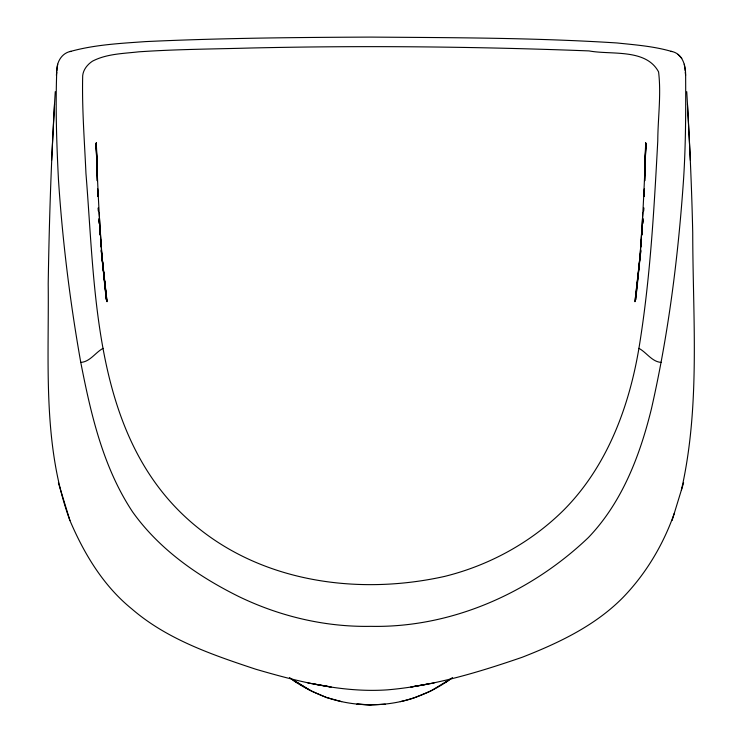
<?xml version="1.0" encoding="UTF-8"?>
<svg xmlns="http://www.w3.org/2000/svg" width="742" height="742" viewBox="0 0 742 742"><rect width="100%" height="100%" fill="white"/><g stroke="black" fill="none" stroke-linecap="round" stroke-linejoin="round"><path stroke-width="1.11" d="M671.046 51.309C682.603 53.331 685.701 65.352 685.636 75.304C685.821 109.974 685.803 144.671 683.558 179.286C678.244 256.398 668.598 333.353 651.439 408.768C639.947 455.532 622.204 502.251 588.35 537.579C530.511 592.747 451.628 627.945 371 626.341C325.33 627.185 279.994 616.454 238.933 596.614C198.04 576.367 159.382 549.488 132.623 511.943C103.008 467.284 90.914 414.249 80.767 362.402C70.026 301.827 62.458 240.686 58.442 179.286C56.605 143.206 55.409 106.959 56.782 70.852C56.717 62.031 61.632 53.062 70.954 51.309M101.812 254.729L106.384 299.87C100.244 248.032 98.092 195.86 96.098 143.735L97.239 175.242L96.228 143.206L96.738 162.609M640.689 251.056L640.263 256.741L640.68 250.295M644.715 180.798L645.651 142.622L644.733 180.658M644.928 175.158L645.169 166.032M645.262 162.609L645.772 143.206L644.761 175.242L645.902 143.735C643.852 195.86 641.858 248.041 635.616 299.87L640.188 254.729L642.878 212.416M55.26 91.646C51.337 155.69 49.204 219.817 48.202 283.973C49.093 362.875 42.229 445.042 69.934 520.522C84.143 553.829 103.333 585.828 131.788 608.885C167.015 639.372 212.203 654.778 255.712 669.21C298.469 681.666 342.721 692.963 387.649 689.837C433.838 685.858 478.534 672.261 522.183 657.273C558.624 642.999 594.815 625.914 622.714 597.755C645.883 573.937 663.255 544.684 674.255 513.436M644.112 196.584L644.418 188.691L644.121 196.509M51.643 160.318L54.546 104.019M640.921 246.91L641.487 239.017M641.802 234.509L642.201 228.879M642.6 223.24L642.924 218.732M640.263 256.741L640.745 249.85M640.986 246.409L641.468 239.518M641.793 234.926L642.192 229.176M642.6 223.435L642.915 218.844M641.023 246.502L641.45 240.807M641.867 235.121L642.21 230.567M642.711 223.732L642.971 220.318M640.003 258.995L634.957 301.734L640.188 254.729M56.364 75.304L56.763 72.28M57.709 64.202L56.782 70.852M638.918 348.341C650.224 279.753 654.027 210.246 657.774 140.924C657.885 117.978 661.326 94.744 658.581 71.9C645.883 48.184 611.111 55.112 589.055 50.91C476.141 46.561 363.079 45.429 250.1 48.026C212.945 49.065 175.733 49.269 138.633 51.838C123.116 53.609 106.607 53.804 92.462 61.178C87.51 64.443 83.289 69.59 82.696 75.656C81.889 108.276 84.505 140.887 85.951 173.452C96.043 296.856 92.852 446.174 200.711 530.001C268.827 583.453 361.744 594.861 444.532 576.432C489.071 565.441 530.567 542.764 563.28 510.524C606.594 467.182 628.901 407.812 638.918 348.341C646.542 352.385 652.051 361.929 661.233 362.402M681.379 490.174C700.513 405.957 692.805 318.476 692.731 232.784C691.692 185.704 689.513 138.652 686.74 91.646M672.067 520.522L683.614 482.81M103.082 348.341C95.458 352.385 89.949 361.929 80.767 362.402M450.895 678.726C435.888 689.782 418.497 697.526 400.337 701.644M445.45 682.621L452.518 677.548M431.872 690.348L447.194 680.98M430.991 690.923L414.296 697.823C386.424 707.107 355.576 707.107 327.704 697.823L326.582 697.526C314.116 692.62 301.846 686.823 291.105 678.726M69.924 51.597C94.494 44.687 120.25 43.407 145.59 41.598C220.671 38.083 295.845 37.397 371 37.1C453.01 37.694 535.112 37.731 616.982 42.962C635.449 44.9 654.194 46.282 672.076 51.597M434.228 682.909L410.892 686.99L427.364 684.133M385.2 704.177L371 704.9L356.8 704.177M357.403 704.195L371 704.817M314.636 684.133L331.108 686.99L307.772 682.909M341.663 701.644L326.582 697.526L311.009 690.923M289.482 677.548L296.55 682.621M681.805 58.303L677.891 54.324M69.934 520.522L58.386 482.81M685.218 70.852L684.291 64.202M685.237 72.28L685.636 75.304M101.997 258.995L107.043 301.734L101.32 250.295M99.029 220.318L99.289 223.732M99.79 230.567L100.133 235.121M100.55 240.807L100.977 246.502M101.311 251.056L106.662 300.668L101.802 255.248L99.122 212.416M99.076 218.732L99.4 223.24M99.799 228.879L100.198 234.509M100.513 239.026L101.079 246.91M99.085 218.844L99.4 223.435M99.808 229.176L100.207 234.926M100.532 239.518L101.014 246.409M101.255 249.85L101.737 256.741M687.454 104.019L690.357 160.318M97.267 180.658L96.349 142.622L97.285 180.798M97.879 196.509L97.573 188.589L97.888 196.584M96.831 166.032L97.072 175.158M643.685 207.853L643.555 211.238L643.694 207.834M310.128 690.348L294.806 680.98L310.128 690.348M98.445 211.229L98.306 207.834L98.445 211.238"/></g></svg>
